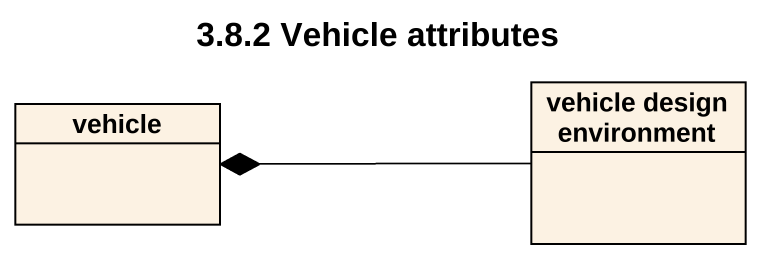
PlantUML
@startuml
title 3.8.2 Vehicle attributes
hide circle
hide empty members
class vehicle
class "vehicle design environment" as vehicle_design_environment
vehicle_design_environment -left-* vehicle
@enduml
